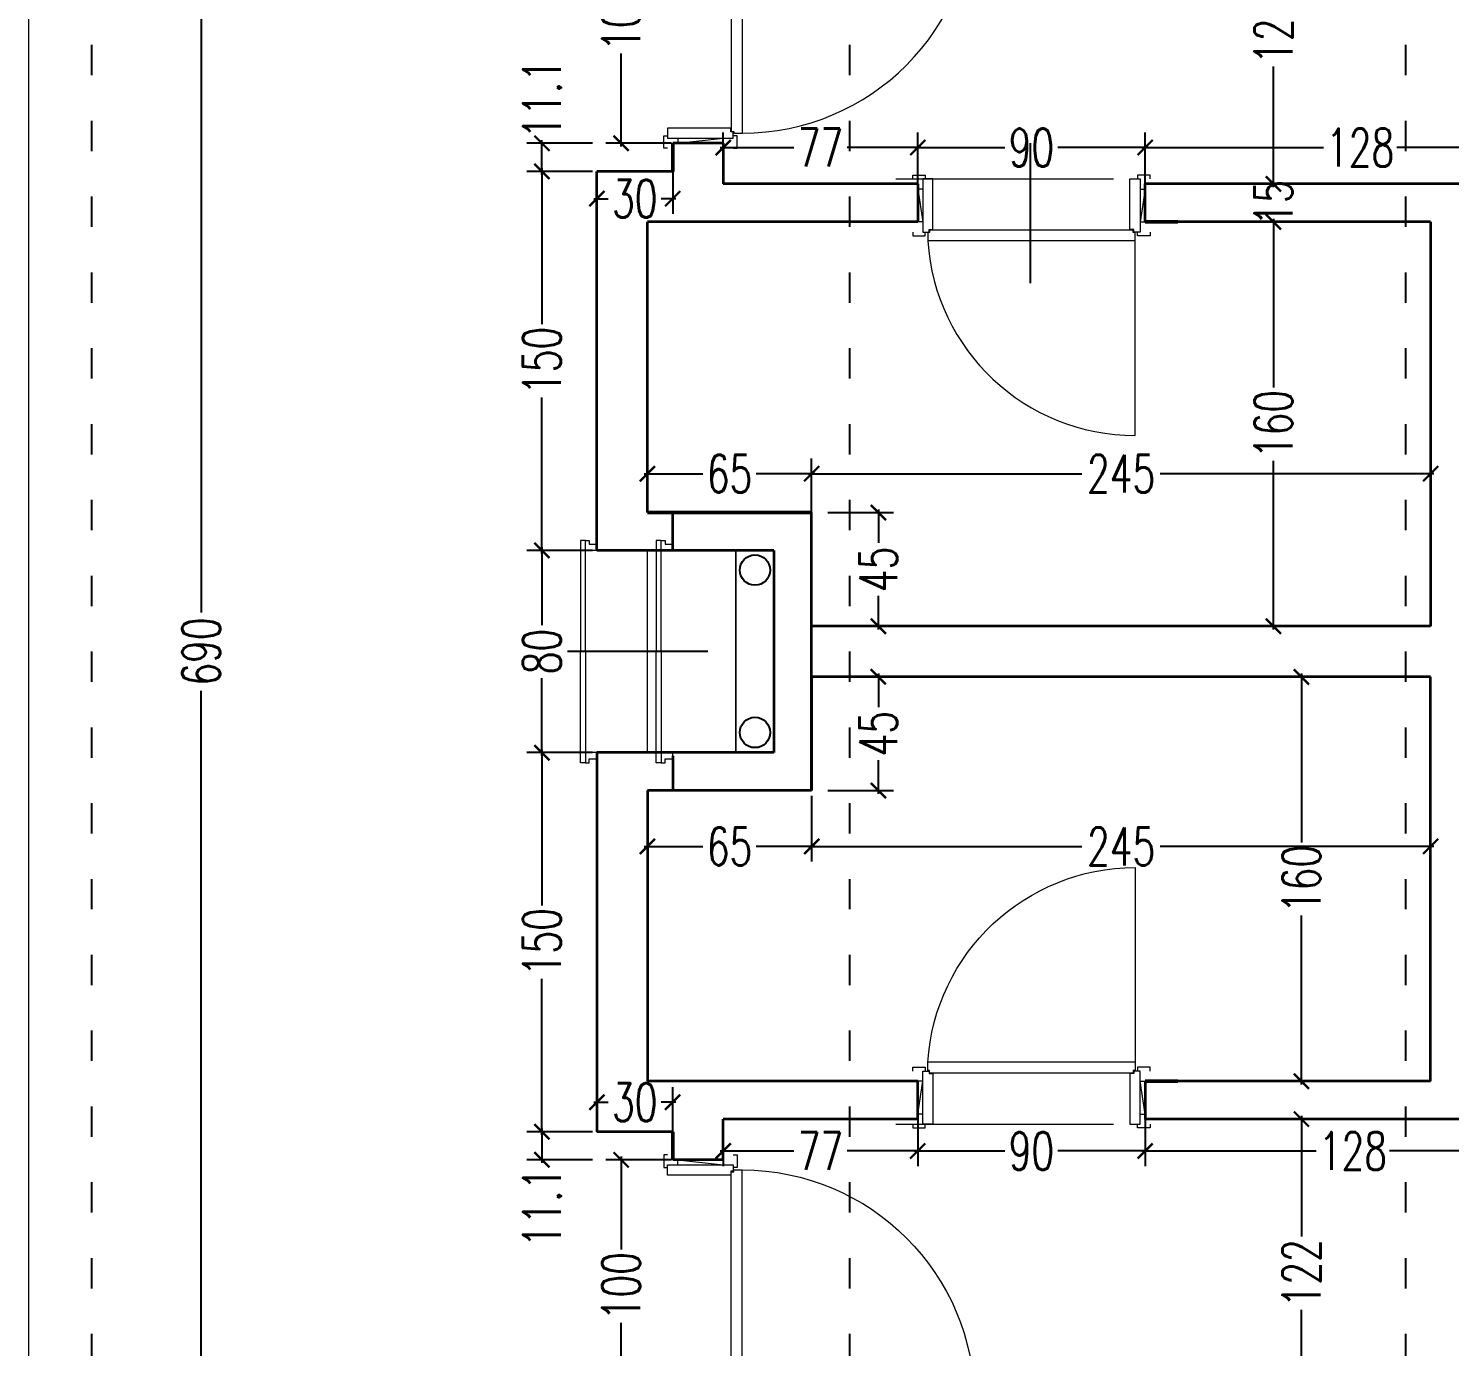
# Model space of a CAD drawing. Header units: centimetres. Extents: x -3207095 to 15275363, y -32656 to 4798027.
# Drawn here: x 688115 to 688678, y 4470707 to 4471229 of the extents above; entities that cross this region are included whole.
import ezdxf

# ---------------------------------------------------------------- set-up
doc = ezdxf.new("R2010")
doc.units = ezdxf.units.CM
doc.linetypes.add('ACAD_ISO03W100', pattern=[30, 12, -18])
doc.linetypes.add('DUZ', pattern=[500, 500])
doc.layers.get('0').update_dxf_attribs({"color": 1, "linetype": 'DUZ'})
for name, color, linetype in [('DIM', 1, 'DUZ'), ('pen.kap.olc', 205, 'Continuous'), ('TESİSAT', 57, 'Continuous')]:
    doc.layers.add(name, color=color, linetype=linetype)
for name, color, linetype, lineweight in [('DUV', 220, 'Continuous', 50), ('DUVAR', 7, 'Continuous', 35), ('iç duvar', 7, 'Continuous', 50), ('KAPEN', 151, 'Continuous', 9)]:
    doc.layers.add(name, color=color, linetype=linetype, lineweight=lineweight)
doc.styles.add('DIM', font='ROMANSTW.SHX', dxfattribs={"width": 0.7})
doc.dimstyles.new('1_100', dxfattribs={"dimtxt": 15, "dimasz": 6, "dimexe": 6, "dimexo": 0, "dimgap": 2, "dimtad": 0, "dimdec": 1, "dimzin": 11, "dimdsep": 46, "dimtxsty": 'DIM', "dimblk": 'ARCHTICK', "dimcen": 3, "dimdle": 1.25, "dimclrt": 2, "dimadec": 0, "dimazin": 0, "dimtfac": 1.25, "dimtdec": 1, "dimtix": 1, "dimtofl": 0, "dimtmove": 1, "dimatfit": 3, "dimldrblk": 'ARCHTICK', "dimfxl": 20, "dimfxlon": 1, "dimtolj": 1, "dimtzin": 0, "dimarcsym": 0})

# ---------------------------------------------------------------- blocks, each defined once
blk = doc.blocks.new('new block')
at = {"layer": 'KAPEN'}
for p, q in [((105202.0528, 48261.8596), (105202.0198, 48261.8596)), ((105202.0528, 48261.8526), (105202.0528, 48261.8596)), ((105202.0628, 48261.8526), (105202.0528, 48261.8526)), ((105202.0628, 48261.0466), (105202.0628, 48261.8526)), ((105201.2498, 48261.0396), (105202.0528, 48261.0396)), ((105202.0528, 48261.0466), (105202.0628, 48261.0466)), ((105202.0528, 48261.0396), (105202.0528, 48261.0466))]:
    blk.add_line(p, q, dxfattribs=at)
for points in [[(105202.0548, 48261.9196), (105202.0398, 48261.9196), (105202.0398, 48261.8696), (105202.0548, 48261.8696)], [(105202.2248, 48261.8796), (105202.2248, 48261.8996), (105202.0948, 48261.8796), (105202.0948, 48261.8996)], [(105202.2648, 48261.9196), (105202.2798, 48261.9196), (105202.2798, 48261.8696), (105202.2648, 48261.8696)], [(105202.0198, 48261.0396), (105202.0198, 48261.8596)], [(105202.0548, 48260.9796), (105202.0398, 48260.9796), (105202.0398, 48261.0296), (105202.0548, 48261.0296)], [(105202.2248, 48261.0196), (105202.2248, 48260.9996), (105202.0948, 48261.0196), (105202.0948, 48260.9996)], [(105202.2648, 48260.9796), (105202.2798, 48260.9796), (105202.2798, 48261.0296), (105202.2648, 48261.0296)]]:
    blk.add_lwpolyline(points, dxfattribs=at)
for points in [[(105202.0548, 48261.8796), (105202.0548, 48261.8546), (105202.0648, 48261.8546), (105202.0648, 48261.8396), (105202.2648, 48261.8396), (105202.2648, 48261.8796)], [(105202.0548, 48261.0196), (105202.0548, 48261.0446), (105202.0648, 48261.0446), (105202.0648, 48261.0596), (105202.2648, 48261.0596), (105202.2648, 48261.0196)]]:
    blk.add_lwpolyline(points, close=True, dxfattribs=at)
blk.add_arc((105202.0715, 48261.0396), 0.8216, 93.6023, 180, dxfattribs=at)
blk = doc.blocks.new('K210')
for p, q in [((0.04, 0.985), (0.04, 0.032)), ((0.96, 0.032), (0.96, 0.065)), ((0.04, 0.032), (0.047, 0.032)), ((0.047, 0.032), (0.047, 0.022)), ((0.047, 0.022), (0.953, 0.022)), ((0.953, 0.032), (0.96, 0.032)), ((0.953, 0.022), (0.953, 0.032))]:
    blk.add_line(p, q)
for points in [[(0.04, 0.065), (0.96, 0.065)], [(-0.02, 0.03), (-0.02, 0.045), (0.03, 0.045), (0.03, 0.03)], [(1.02, 0.03), (1.02, 0.045), (0.97, 0.045), (0.97, 0.03)], [(0.02, -0.19), (0, -0.19), (0.02, -0.01), (0, -0.01)], [(0.98, -0.19), (1, -0.19), (0.98, -0.01), (1, -0.01)], [(-0.02, -0.23), (-0.02, -0.245), (0.03, -0.245), (0.03, -0.23)], [(1.02, -0.23), (1.02, -0.245), (0.97, -0.245), (0.97, -0.23)]]:
    blk.add_lwpolyline(points)
for points in [[(0.02, 0.03), (0.045, 0.03), (0.045, 0.02), (0.06, 0.02), (0.06, -0.23), (0.02, -0.23)], [(0.98, 0.03), (0.955, 0.03), (0.955, 0.02), (0.94, 0.02), (0.94, -0.23), (0.98, -0.23)]]:
    blk.add_lwpolyline(points, close=True)
blk.add_arc((0.04, 0.065), 0.92, 0, 90)
blk = doc.blocks.new('_ArchTick')
at = {"color": 0, "linetype": 'ByBlock', "const_width": 0.15}
blk.add_lwpolyline([(-0.5, -0.5), (0.5, 0.5)], dxfattribs=at)
blk = doc.blocks.new('*D859')
at = {"layer": 'Defpoints', "color": 0, "linetype": 'Continuous', "lineweight": 5, "transparency": 16777216}
for p in [(688349.79, 4470780.86), (688370.2, 4470780.86), (688370.21, 4470680.86)]:
    blk.add_point(p, dxfattribs=at)
at = {"layer": 'DIM', "color": 0, "linetype": 'Continuous', "lineweight": -2, "transparency": 16777216}
for p, q in [((688369.79, 4470780.86), (688343.79, 4470780.86)), ((688349.79, 4470782.11), (688349.79, 4470745.36)), ((688349.79, 4470679.61), (688349.79, 4470716.36)), ((688369.79, 4470680.86), (688343.79, 4470680.86))]:
    blk.add_line(p, q, dxfattribs=at)
at = {"layer": 'DIM', "color": 0, "linetype": 'Continuous', "lineweight": -2, "transparency": 16777216, "xscale": 6, "yscale": 6, "zscale": 6}
for p, rotation in [((688349.79, 4470780.86), 90), ((688349.79, 4470680.86), 270)]:
    blk.add_blockref('_ArchTick', p, dxfattribs=dict(at, rotation=rotation))
at = {"layer": 'DIM', "color": 2, "linetype": 'Continuous', "lineweight": 5, "transparency": 16777216, "insert": (688349.79, 4470730.86), "char_height": 15, "attachment_point": 5, "rotation": 90, "style": 'DIM'}
blk.add_mtext('\\A1;100', dxfattribs=at)
blk = doc.blocks.new('*D860')
at = {"layer": 'Defpoints', "color": 0, "linetype": 'Continuous', "lineweight": 5, "transparency": 16777216}
for p in [(688318.44, 4470941.97), (688340.2, 4470941.97), (688340.2, 4470791.97)]:
    blk.add_point(p, dxfattribs=at)
at = {"layer": 'DIM', "color": 0, "linetype": 'Continuous', "lineweight": -2, "transparency": 16777216}
for p, q in [((688338.44, 4470941.97), (688312.44, 4470941.97)), ((688318.44, 4470943.22), (688318.44, 4470881.47)), ((688318.44, 4470790.72), (688318.44, 4470852.47)), ((688338.44, 4470791.97), (688312.44, 4470791.97))]:
    blk.add_line(p, q, dxfattribs=at)
at = {"layer": 'DIM', "color": 0, "linetype": 'Continuous', "lineweight": -2, "transparency": 16777216, "xscale": 6, "yscale": 6, "zscale": 6}
for p, rotation in [((688318.44, 4470941.97), 90), ((688318.44, 4470791.97), 270)]:
    blk.add_blockref('_ArchTick', p, dxfattribs=dict(at, rotation=rotation))
at = {"layer": 'DIM', "color": 2, "linetype": 'Continuous', "lineweight": 5, "transparency": 16777216, "insert": (688318.44, 4470866.97), "char_height": 15, "attachment_point": 5, "rotation": 90, "style": 'DIM'}
blk.add_mtext('\\A1;150', dxfattribs=at)
blk = doc.blocks.new('*D861')
at = {"layer": 'Defpoints', "color": 0, "linetype": 'Continuous', "lineweight": 5, "transparency": 16777216}
for p in [(688318.44, 4471021.97), (688340.2, 4471021.97), (688340.2, 4470941.97)]:
    blk.add_point(p, dxfattribs=at)
at = {"layer": 'DIM', "color": 0, "linetype": 'Continuous', "lineweight": -2, "transparency": 16777216}
for p, q in [((688338.44, 4471021.97), (688312.44, 4471021.97)), ((688318.44, 4471023.22), (688318.44, 4470992.47)), ((688318.44, 4470940.72), (688318.44, 4470971.47)), ((688338.44, 4470941.97), (688312.44, 4470941.97))]:
    blk.add_line(p, q, dxfattribs=at)
at = {"layer": 'DIM', "color": 0, "linetype": 'Continuous', "lineweight": -2, "transparency": 16777216, "xscale": 6, "yscale": 6, "zscale": 6}
for p, rotation in [((688318.44, 4471021.97), 90), ((688318.44, 4470941.97), 270)]:
    blk.add_blockref('_ArchTick', p, dxfattribs=dict(at, rotation=rotation))
at = {"layer": 'DIM', "color": 2, "linetype": 'Continuous', "lineweight": 5, "transparency": 16777216, "insert": (688318.44, 4470981.97), "char_height": 15, "attachment_point": 5, "rotation": 90, "style": 'DIM'}
blk.add_mtext('\\A1;80', dxfattribs=at)
blk = doc.blocks.new('*D862')
at = {"layer": 'Defpoints', "color": 0, "linetype": 'Continuous', "lineweight": 5, "transparency": 16777216}
for p in [(688318.44, 4471171.97), (688340.2, 4471171.97), (688340.2, 4471021.97)]:
    blk.add_point(p, dxfattribs=at)
at = {"layer": 'DIM', "color": 0, "linetype": 'Continuous', "lineweight": -2, "transparency": 16777216}
for p, q in [((688338.44, 4471171.97), (688312.44, 4471171.97)), ((688318.44, 4471173.22), (688318.44, 4471111.47)), ((688318.44, 4471020.72), (688318.44, 4471082.47)), ((688338.44, 4471021.97), (688312.44, 4471021.97))]:
    blk.add_line(p, q, dxfattribs=at)
at = {"layer": 'DIM', "color": 0, "linetype": 'Continuous', "lineweight": -2, "transparency": 16777216, "xscale": 6, "yscale": 6, "zscale": 6}
for p, rotation in [((688318.44, 4471171.97), 90), ((688318.44, 4471021.97), 270)]:
    blk.add_blockref('_ArchTick', p, dxfattribs=dict(at, rotation=rotation))
at = {"layer": 'DIM', "color": 2, "linetype": 'Continuous', "lineweight": 5, "transparency": 16777216, "insert": (688318.44, 4471096.97), "char_height": 15, "attachment_point": 5, "rotation": 90, "style": 'DIM'}
blk.add_mtext('\\A1;150', dxfattribs=at)
blk = doc.blocks.new('*D863')
at = {"layer": 'Defpoints', "color": 0, "linetype": 'Continuous', "lineweight": 5, "transparency": 16777216}
for p in [(688349.79, 4471283.08), (688370.2, 4471283.08), (688370.2, 4471183.08)]:
    blk.add_point(p, dxfattribs=at)
at = {"layer": 'DIM', "color": 0, "linetype": 'Continuous', "lineweight": -2, "transparency": 16777216}
for p, q in [((688369.79, 4471283.08), (688343.79, 4471283.08)), ((688349.79, 4471284.33), (688349.79, 4471247.58)), ((688349.79, 4471181.83), (688349.79, 4471218.58)), ((688369.79, 4471183.08), (688343.79, 4471183.08))]:
    blk.add_line(p, q, dxfattribs=at)
at = {"layer": 'DIM', "color": 0, "linetype": 'Continuous', "lineweight": -2, "transparency": 16777216, "xscale": 6, "yscale": 6, "zscale": 6}
for p, rotation in [((688349.79, 4471283.08), 90), ((688349.79, 4471183.08), 270)]:
    blk.add_blockref('_ArchTick', p, dxfattribs=dict(at, rotation=rotation))
at = {"layer": 'DIM', "color": 2, "linetype": 'Continuous', "lineweight": 5, "transparency": 16777216, "insert": (688349.79, 4471233.08), "char_height": 15, "attachment_point": 5, "rotation": 90, "style": 'DIM'}
blk.add_mtext('\\A1;100', dxfattribs=at)
blk = doc.blocks.new('*D865')
at = {"layer": 'Defpoints', "color": 0, "linetype": 'Continuous', "lineweight": 5, "transparency": 16777216}
for p in [(688318.44, 4471183.08), (688344.25, 4471183.08), (688344.25, 4471171.97)]:
    blk.add_point(p, dxfattribs=at)
at = {"layer": 'DIM', "color": 0, "linetype": 'Continuous', "lineweight": -2, "transparency": 16777216}
for p, q in [((688318.44, 4471170.72), (688318.44, 4471184.33)), ((688338.44, 4471183.08), (688312.44, 4471183.08)), ((688338.44, 4471171.97), (688312.44, 4471171.97))]:
    blk.add_line(p, q, dxfattribs=at)
at = {"layer": 'DIM', "color": 0, "linetype": 'Continuous', "lineweight": -2, "transparency": 16777216, "xscale": 6, "yscale": 6, "zscale": 6}
for p, rotation in [((688318.44, 4471183.08), 90), ((688318.44, 4471171.97), 270)]:
    blk.add_blockref('_ArchTick', p, dxfattribs=dict(at, rotation=rotation))
at = {"layer": 'DIM', "color": 2, "linetype": 'Continuous', "lineweight": 5, "transparency": 16777216, "insert": (688318.44, 4471200.63), "char_height": 15, "attachment_point": 5, "rotation": 90, "style": 'DIM'}
blk.add_mtext('\\A1;11.1', dxfattribs=at)
blk = doc.blocks.new('*D866')
at = {"layer": 'Defpoints', "color": 0, "linetype": 'Continuous', "lineweight": 5, "transparency": 16777216}
for p in [(688346.64, 4470791.97), (688318.44, 4470780.86), (688346.64, 4470780.86)]:
    blk.add_point(p, dxfattribs=at)
at = {"layer": 'DIM', "color": 0, "linetype": 'Continuous', "lineweight": -2, "transparency": 16777216}
for p, q in [((688338.44, 4470791.97), (688312.44, 4470791.97)), ((688318.44, 4470793.22), (688318.44, 4470779.61)), ((688338.44, 4470780.86), (688312.44, 4470780.86))]:
    blk.add_line(p, q, dxfattribs=at)
at = {"layer": 'DIM', "color": 0, "linetype": 'Continuous', "lineweight": -2, "transparency": 16777216, "xscale": 6, "yscale": 6, "zscale": 6}
for p, rotation in [((688318.44, 4470791.97), 90), ((688318.44, 4470780.86), 270)]:
    blk.add_blockref('_ArchTick', p, dxfattribs=dict(at, rotation=rotation))
at = {"layer": 'DIM', "color": 2, "linetype": 'Continuous', "lineweight": 5, "transparency": 16777216, "insert": (688318.44, 4470762.02), "char_height": 15, "attachment_point": 5, "rotation": 90, "style": 'DIM'}
blk.add_mtext('\\A1;11.1', dxfattribs=at)
blk = doc.blocks.new('*D867')
at = {"layer": 'Defpoints', "color": 0, "linetype": 'Continuous', "lineweight": 5, "transparency": 16777216}
for p in [(688340.2, 4471171.97), (688370.2, 4471171.97), (688340.2, 4471161.16)]:
    blk.add_point(p, dxfattribs=at)
at = {"layer": 'DIM', "color": 0, "linetype": 'Continuous', "lineweight": -2, "transparency": 16777216}
for p, q in [((688340.2, 4471171.97), (688340.2, 4471155.16)), ((688370.2, 4471171.97), (688370.2, 4471155.16)), ((688338.95, 4471161.16), (688344.7, 4471161.16)), ((688371.45, 4471161.16), (688365.7, 4471161.16))]:
    blk.add_line(p, q, dxfattribs=at)
at = {"layer": 'DIM', "color": 0, "linetype": 'Continuous', "lineweight": -2, "transparency": 16777216, "xscale": 6, "yscale": 6, "zscale": 6, "rotation": 180}
blk.add_blockref('_ArchTick', (688340.2, 4471161.16), dxfattribs=at)
at = {"layer": 'DIM', "color": 0, "linetype": 'Continuous', "lineweight": -2, "transparency": 16777216, "xscale": 6, "yscale": 6, "zscale": 6}
blk.add_blockref('_ArchTick', (688370.2, 4471161.16), dxfattribs=at)
at = {"layer": 'DIM', "color": 2, "linetype": 'Continuous', "lineweight": 5, "transparency": 16777216, "insert": (688355.2, 4471161.16), "char_height": 15, "attachment_point": 5, "style": 'DIM'}
blk.add_mtext('\\A1;30', dxfattribs=at)
blk = doc.blocks.new('*D787')
at = {"layer": 'Defpoints', "color": 0, "linetype": 'Continuous', "lineweight": 5, "transparency": 16777216}
for p in [(688340.2, 4470803.64), (688340.2, 4470791.97), (688370.2, 4470791.97)]:
    blk.add_point(p, dxfattribs=at)
at = {"layer": 'DIM', "color": 0, "linetype": 'Continuous', "lineweight": -2, "transparency": 16777216}
for p, q in [((688340.2, 4470791.97), (688340.2, 4470809.64)), ((688370.2, 4470791.97), (688370.2, 4470809.64)), ((688338.95, 4470803.64), (688344.7, 4470803.64)), ((688371.45, 4470803.64), (688365.7, 4470803.64))]:
    blk.add_line(p, q, dxfattribs=at)
at = {"layer": 'DIM', "color": 0, "linetype": 'Continuous', "lineweight": -2, "transparency": 16777216, "xscale": 6, "yscale": 6, "zscale": 6, "rotation": 180}
blk.add_blockref('_ArchTick', (688340.2, 4470803.64), dxfattribs=at)
at = {"layer": 'DIM', "color": 0, "linetype": 'Continuous', "lineweight": -2, "transparency": 16777216, "xscale": 6, "yscale": 6, "zscale": 6}
blk.add_blockref('_ArchTick', (688370.2, 4470803.64), dxfattribs=at)
at = {"layer": 'DIM', "color": 2, "linetype": 'Continuous', "lineweight": 5, "transparency": 16777216, "insert": (688355.2, 4470803.64), "char_height": 15, "attachment_point": 5, "style": 'DIM'}
blk.add_mtext('\\A1;30', dxfattribs=at)
blk = doc.blocks.new('*D792')
at = {"layer": 'Defpoints', "color": 0, "linetype": 'Continuous', "lineweight": 5, "transparency": 16777216}
for p in [(688624.12, 4471288.97), (688607.97, 4471166.97), (688624.12, 4471166.97)]:
    blk.add_point(p, dxfattribs=at)
at = {"layer": 'DIM', "color": 0, "linetype": 'Continuous', "lineweight": -2, "transparency": 16777216}
for p, q in [((688607.97, 4471290.22), (688607.97, 4471242.47)), ((688624.12, 4471288.97), (688601.97, 4471288.97)), ((688607.97, 4471165.72), (688607.97, 4471213.47)), ((688624.12, 4471166.97), (688601.97, 4471166.97))]:
    blk.add_line(p, q, dxfattribs=at)
at = {"layer": 'DIM', "color": 0, "linetype": 'Continuous', "lineweight": -2, "transparency": 16777216, "xscale": 6, "yscale": 6, "zscale": 6}
for p, rotation in [((688607.97, 4471288.97), 90), ((688607.97, 4471166.97), 270)]:
    blk.add_blockref('_ArchTick', p, dxfattribs=dict(at, rotation=rotation))
at = {"layer": 'DIM', "color": 2, "linetype": 'Continuous', "lineweight": 5, "transparency": 16777216, "insert": (688607.97, 4471227.97), "char_height": 15, "attachment_point": 5, "rotation": 90, "style": 'DIM'}
blk.add_mtext('\\A1;122', dxfattribs=at)
blk = doc.blocks.new('*D794')
at = {"layer": 'Defpoints', "color": 0, "linetype": 'Continuous', "lineweight": 5, "transparency": 16777216}
for p in [(688670.2, 4471052.35), (688425.2, 4471036.97), (688670.2, 4471036.97)]:
    blk.add_point(p, dxfattribs=at)
at = {"layer": 'DIM', "color": 0, "linetype": 'Continuous', "lineweight": -2, "transparency": 16777216}
for p, q in [((688425.2, 4471036.97), (688425.2, 4471058.35)), ((688670.2, 4471036.97), (688670.2, 4471058.35)), ((688423.95, 4471052.35), (688532.2, 4471052.35)), ((688671.45, 4471052.35), (688563.2, 4471052.35))]:
    blk.add_line(p, q, dxfattribs=at)
at = {"layer": 'DIM', "color": 0, "linetype": 'Continuous', "lineweight": -2, "transparency": 16777216, "xscale": 6, "yscale": 6, "zscale": 6, "rotation": 180}
blk.add_blockref('_ArchTick', (688425.2, 4471052.35), dxfattribs=at)
at = {"layer": 'DIM', "color": 0, "linetype": 'Continuous', "lineweight": -2, "transparency": 16777216, "xscale": 6, "yscale": 6, "zscale": 6}
blk.add_blockref('_ArchTick', (688670.2, 4471052.35), dxfattribs=at)
at = {"layer": 'DIM', "color": 2, "linetype": 'Continuous', "lineweight": 5, "transparency": 16777216, "insert": (688547.7, 4471052.35), "char_height": 15, "attachment_point": 5, "style": 'DIM'}
blk.add_mtext('\\A1;245', dxfattribs=at)
blk = doc.blocks.new('*D795')
at = {"layer": 'Defpoints', "color": 0, "linetype": 'Continuous', "lineweight": 5, "transparency": 16777216}
for p in [(688360.2, 4471052.35), (688360.2, 4471036.97), (688425.2, 4471036.97)]:
    blk.add_point(p, dxfattribs=at)
at = {"layer": 'DIM', "color": 0, "linetype": 'Continuous', "lineweight": -2, "transparency": 16777216}
for p, q in [((688360.2, 4471036.97), (688360.2, 4471058.35)), ((688425.2, 4471036.97), (688425.2, 4471058.35)), ((688358.95, 4471052.35), (688382.2, 4471052.35)), ((688426.45, 4471052.35), (688403.2, 4471052.35))]:
    blk.add_line(p, q, dxfattribs=at)
at = {"layer": 'DIM', "color": 0, "linetype": 'Continuous', "lineweight": -2, "transparency": 16777216, "xscale": 6, "yscale": 6, "zscale": 6, "rotation": 180}
blk.add_blockref('_ArchTick', (688360.2, 4471052.35), dxfattribs=at)
at = {"layer": 'DIM', "color": 0, "linetype": 'Continuous', "lineweight": -2, "transparency": 16777216, "xscale": 6, "yscale": 6, "zscale": 6}
blk.add_blockref('_ArchTick', (688425.2, 4471052.35), dxfattribs=at)
at = {"layer": 'DIM', "color": 2, "linetype": 'Continuous', "lineweight": 5, "transparency": 16777216, "insert": (688392.7, 4471052.35), "char_height": 15, "attachment_point": 5, "style": 'DIM'}
blk.add_mtext('\\A1;65', dxfattribs=at)
blk = doc.blocks.new('*D796')
at = {"layer": 'Defpoints', "color": 0, "linetype": 'Continuous', "lineweight": 5, "transparency": 16777216}
for p in [(688624.12, 4471166.97), (688607.97, 4471151.97), (688624.12, 4471151.97)]:
    blk.add_point(p, dxfattribs=at)
at = {"layer": 'DIM', "color": 0, "linetype": 'Continuous', "lineweight": -2, "transparency": 16777216}
for p, q in [((688607.97, 4471166.97), (688607.97, 4471172.97)), ((688624.12, 4471166.97), (688601.97, 4471166.97)), ((688624.12, 4471151.97), (688601.97, 4471151.97)), ((688607.97, 4471151.97), (688607.97, 4471145.97))]:
    blk.add_line(p, q, dxfattribs=at)
at = {"layer": 'DIM', "color": 0, "linetype": 'Continuous', "lineweight": -2, "transparency": 16777216, "xscale": 6, "yscale": 6, "zscale": 6}
for p, rotation in [((688607.97, 4471166.97), 270), ((688607.97, 4471151.97), 90)]:
    blk.add_blockref('_ArchTick', p, dxfattribs=dict(at, rotation=rotation))
at = {"layer": 'DIM', "color": 2, "linetype": 'Continuous', "lineweight": 5, "transparency": 16777216, "insert": (688607.97, 4471159.47), "char_height": 15, "attachment_point": 5, "rotation": 90, "style": 'DIM'}
blk.add_mtext('\\A1;15', dxfattribs=at)
blk = doc.blocks.new('*D798')
at = {"layer": 'Defpoints', "color": 0, "linetype": 'Continuous', "lineweight": 5, "transparency": 16777216}
for p in [(688624.12, 4471151.97), (688607.97, 4470991.97), (688610.49, 4470991.97)]:
    blk.add_point(p, dxfattribs=at)
at = {"layer": 'DIM', "color": 0, "linetype": 'Continuous', "lineweight": -2, "transparency": 16777216}
for p, q in [((688624.12, 4471151.97), (688601.97, 4471151.97)), ((688607.97, 4471153.22), (688607.97, 4471086.47)), ((688607.97, 4470990.72), (688607.97, 4471057.47)), ((688610.49, 4470991.97), (688601.97, 4470991.97))]:
    blk.add_line(p, q, dxfattribs=at)
at = {"layer": 'DIM', "color": 0, "linetype": 'Continuous', "lineweight": -2, "transparency": 16777216, "xscale": 6, "yscale": 6, "zscale": 6}
for p, rotation in [((688607.97, 4471151.97), 90), ((688607.97, 4470991.97), 270)]:
    blk.add_blockref('_ArchTick', p, dxfattribs=dict(at, rotation=rotation))
at = {"layer": 'DIM', "color": 2, "linetype": 'Continuous', "lineweight": 5, "transparency": 16777216, "insert": (688607.97, 4471071.97), "char_height": 15, "attachment_point": 5, "rotation": 90, "style": 'DIM'}
blk.add_mtext('\\A1;160', dxfattribs=at)
blk = doc.blocks.new('*D799')
at = {"layer": 'Defpoints', "color": 0, "linetype": 'Continuous', "lineweight": 5, "transparency": 16777216}
for p in [(688467.2, 4471181.39), (688390.2, 4471166.97), (688467.2, 4471166.97)]:
    blk.add_point(p, dxfattribs=at)
at = {"layer": 'DIM', "color": 0, "linetype": 'Continuous', "lineweight": -2, "transparency": 16777216}
for p, q in [((688390.2, 4471166.97), (688390.2, 4471187.39)), ((688467.2, 4471166.97), (688467.2, 4471187.39)), ((688388.95, 4471181.39), (688418.2, 4471181.39)), ((688468.45, 4471181.39), (688439.2, 4471181.39))]:
    blk.add_line(p, q, dxfattribs=at)
at = {"layer": 'DIM', "color": 0, "linetype": 'Continuous', "lineweight": -2, "transparency": 16777216, "xscale": 6, "yscale": 6, "zscale": 6, "rotation": 180}
blk.add_blockref('_ArchTick', (688390.2, 4471181.39), dxfattribs=at)
at = {"layer": 'DIM', "color": 0, "linetype": 'Continuous', "lineweight": -2, "transparency": 16777216, "xscale": 6, "yscale": 6, "zscale": 6}
blk.add_blockref('_ArchTick', (688467.2, 4471181.39), dxfattribs=at)
at = {"layer": 'DIM', "color": 2, "linetype": 'Continuous', "lineweight": 5, "transparency": 16777216, "insert": (688428.7, 4471181.39), "char_height": 15, "attachment_point": 5, "style": 'DIM'}
blk.add_mtext('\\A1;77', dxfattribs=at)
blk = doc.blocks.new('*D800')
at = {"layer": 'Defpoints', "color": 0, "linetype": 'Continuous', "lineweight": 5, "transparency": 16777216}
for p in [(688557.2, 4471181.39), (688467.2, 4471166.97), (688557.2, 4471164.97)]:
    blk.add_point(p, dxfattribs=at)
at = {"layer": 'DIM', "color": 0, "linetype": 'Continuous', "lineweight": -2, "transparency": 16777216}
for p, q in [((688467.2, 4471166.97), (688467.2, 4471187.39)), ((688557.2, 4471164.97), (688557.2, 4471187.39)), ((688465.95, 4471181.39), (688501.7, 4471181.39)), ((688558.45, 4471181.39), (688522.7, 4471181.39))]:
    blk.add_line(p, q, dxfattribs=at)
at = {"layer": 'DIM', "color": 0, "linetype": 'Continuous', "lineweight": -2, "transparency": 16777216, "xscale": 6, "yscale": 6, "zscale": 6, "rotation": 180}
blk.add_blockref('_ArchTick', (688467.2, 4471181.39), dxfattribs=at)
at = {"layer": 'DIM', "color": 0, "linetype": 'Continuous', "lineweight": -2, "transparency": 16777216, "xscale": 6, "yscale": 6, "zscale": 6}
blk.add_blockref('_ArchTick', (688557.2, 4471181.39), dxfattribs=at)
at = {"layer": 'DIM', "color": 2, "linetype": 'Continuous', "lineweight": 5, "transparency": 16777216, "insert": (688512.2, 4471181.39), "char_height": 15, "attachment_point": 5, "style": 'DIM'}
blk.add_mtext('\\A1;90', dxfattribs=at)
blk = doc.blocks.new('*D801')
at = {"layer": 'Defpoints', "color": 0, "linetype": 'Continuous', "lineweight": 5, "transparency": 16777216}
for p in [(688685.2, 4471181.39), (688557.2, 4471164.97), (688685.2, 4471164.97)]:
    blk.add_point(p, dxfattribs=at)
at = {"layer": 'DIM', "color": 0, "linetype": 'Continuous', "lineweight": -2, "transparency": 16777216}
for p, q in [((688557.2, 4471164.97), (688557.2, 4471187.39)), ((688685.2, 4471164.97), (688685.2, 4471187.39)), ((688555.95, 4471181.39), (688627.79, 4471181.39)), ((688686.45, 4471181.39), (688656.79, 4471181.39))]:
    blk.add_line(p, q, dxfattribs=at)
at = {"layer": 'DIM', "color": 0, "linetype": 'Continuous', "lineweight": -2, "transparency": 16777216, "xscale": 6, "yscale": 6, "zscale": 6, "rotation": 180}
blk.add_blockref('_ArchTick', (688557.2, 4471181.39), dxfattribs=at)
at = {"layer": 'DIM', "color": 0, "linetype": 'Continuous', "lineweight": -2, "transparency": 16777216, "xscale": 6, "yscale": 6, "zscale": 6}
blk.add_blockref('_ArchTick', (688685.2, 4471181.39), dxfattribs=at)
at = {"layer": 'DIM', "color": 2, "linetype": 'Continuous', "lineweight": 5, "transparency": 16777216, "insert": (688642.29, 4471181.39), "char_height": 15, "attachment_point": 5, "style": 'DIM'}
blk.add_mtext('\\A1;128', dxfattribs=at)
blk = doc.blocks.new('*D829')
at = {"layer": 'Defpoints', "color": 0, "linetype": 'Continuous', "lineweight": 5, "transparency": 16777216}
for p in [(688619.05, 4470796.97), (688635.2, 4470796.97), (688635.2, 4470674.97)]:
    blk.add_point(p, dxfattribs=at)
at = {"layer": 'DIM', "color": 0, "linetype": 'Continuous', "lineweight": -2, "transparency": 16777216}
for p, q in [((688635.2, 4470796.97), (688613.05, 4470796.97)), ((688619.05, 4470798.22), (688619.05, 4470750.47)), ((688619.05, 4470673.72), (688619.05, 4470721.47)), ((688635.2, 4470674.97), (688613.05, 4470674.97))]:
    blk.add_line(p, q, dxfattribs=at)
at = {"layer": 'DIM', "color": 0, "linetype": 'Continuous', "lineweight": -2, "transparency": 16777216, "xscale": 6, "yscale": 6, "zscale": 6}
for p, rotation in [((688619.05, 4470796.97), 90), ((688619.05, 4470674.97), 270)]:
    blk.add_blockref('_ArchTick', p, dxfattribs=dict(at, rotation=rotation))
at = {"layer": 'DIM', "color": 2, "linetype": 'Continuous', "lineweight": 5, "transparency": 16777216, "insert": (688619.05, 4470735.97), "char_height": 15, "attachment_point": 5, "rotation": 90, "style": 'DIM'}
blk.add_mtext('\\A1;122', dxfattribs=at)
blk = doc.blocks.new('*D830')
at = {"layer": 'Defpoints', "color": 0, "linetype": 'Continuous', "lineweight": 5, "transparency": 16777216}
for p in [(688425.2, 4470926.97), (688670.2, 4470908.2), (688425.2, 4470904.86)]:
    blk.add_point(p, dxfattribs=at)
at = {"layer": 'DIM', "color": 0, "linetype": 'Continuous', "lineweight": -2, "transparency": 16777216}
for p, q in [((688425.2, 4470924.86), (688425.2, 4470898.86)), ((688670.2, 4470908.2), (688670.2, 4470898.86)), ((688423.95, 4470904.86), (688532.2, 4470904.86)), ((688671.45, 4470904.86), (688563.2, 4470904.86))]:
    blk.add_line(p, q, dxfattribs=at)
at = {"layer": 'DIM', "color": 0, "linetype": 'Continuous', "lineweight": -2, "transparency": 16777216, "xscale": 6, "yscale": 6, "zscale": 6, "rotation": 180}
blk.add_blockref('_ArchTick', (688425.2, 4470904.86), dxfattribs=at)
at = {"layer": 'DIM', "color": 0, "linetype": 'Continuous', "lineweight": -2, "transparency": 16777216, "xscale": 6, "yscale": 6, "zscale": 6}
blk.add_blockref('_ArchTick', (688670.2, 4470904.86), dxfattribs=at)
at = {"layer": 'DIM', "color": 2, "linetype": 'Continuous', "lineweight": 5, "transparency": 16777216, "insert": (688547.7, 4470904.86), "char_height": 15, "attachment_point": 5, "style": 'DIM'}
blk.add_mtext('\\A1;245', dxfattribs=at)
blk = doc.blocks.new('*D831')
at = {"layer": 'Defpoints', "color": 0, "linetype": 'Continuous', "lineweight": 5, "transparency": 16777216}
for p in [(688425.2, 4470926.97), (688360.2, 4470920.02), (688360.2, 4470904.86)]:
    blk.add_point(p, dxfattribs=at)
at = {"layer": 'DIM', "color": 0, "linetype": 'Continuous', "lineweight": -2, "transparency": 16777216}
for p, q in [((688425.2, 4470924.86), (688425.2, 4470898.86)), ((688360.2, 4470920.02), (688360.2, 4470898.86)), ((688358.95, 4470904.86), (688382.2, 4470904.86)), ((688426.45, 4470904.86), (688403.2, 4470904.86))]:
    blk.add_line(p, q, dxfattribs=at)
at = {"layer": 'DIM', "color": 0, "linetype": 'Continuous', "lineweight": -2, "transparency": 16777216, "xscale": 6, "yscale": 6, "zscale": 6, "rotation": 180}
blk.add_blockref('_ArchTick', (688360.2, 4470904.86), dxfattribs=at)
at = {"layer": 'DIM', "color": 0, "linetype": 'Continuous', "lineweight": -2, "transparency": 16777216, "xscale": 6, "yscale": 6, "zscale": 6}
blk.add_blockref('_ArchTick', (688425.2, 4470904.86), dxfattribs=at)
at = {"layer": 'DIM', "color": 2, "linetype": 'Continuous', "lineweight": 5, "transparency": 16777216, "insert": (688392.7, 4470904.86), "char_height": 15, "attachment_point": 5, "style": 'DIM'}
blk.add_mtext('\\A1;65', dxfattribs=at)
blk = doc.blocks.new('*D832')
at = {"layer": 'Defpoints', "color": 0, "linetype": 'Continuous', "lineweight": 5, "transparency": 16777216}
for p in [(688619.05, 4470971.97), (688635.2, 4470971.97), (688635.2, 4470811.97)]:
    blk.add_point(p, dxfattribs=at)
at = {"layer": 'DIM', "color": 0, "linetype": 'Continuous', "lineweight": -2, "transparency": 16777216}
for p, q in [((688635.2, 4470971.97), (688613.05, 4470971.97)), ((688619.05, 4470973.22), (688619.05, 4470906.47)), ((688619.05, 4470810.72), (688619.05, 4470877.47)), ((688635.2, 4470811.97), (688613.05, 4470811.97))]:
    blk.add_line(p, q, dxfattribs=at)
at = {"layer": 'DIM', "color": 0, "linetype": 'Continuous', "lineweight": -2, "transparency": 16777216, "xscale": 6, "yscale": 6, "zscale": 6}
for p, rotation in [((688619.05, 4470971.97), 90), ((688619.05, 4470811.97), 270)]:
    blk.add_blockref('_ArchTick', p, dxfattribs=dict(at, rotation=rotation))
at = {"layer": 'DIM', "color": 2, "linetype": 'Continuous', "lineweight": 5, "transparency": 16777216, "insert": (688619.05, 4470891.97), "char_height": 15, "attachment_point": 5, "rotation": 90, "style": 'DIM'}
blk.add_mtext('\\A1;160', dxfattribs=at)
blk = doc.blocks.new('*D822')
at = {"layer": 'Defpoints', "color": 0, "linetype": 'Continuous', "lineweight": 5, "transparency": 16777216}
for p in [(688425.2, 4470971.97), (688425.2, 4470926.97), (688451.6, 4470926.97)]:
    blk.add_point(p, dxfattribs=at)
at = {"layer": 'DIM', "color": 0, "linetype": 'Continuous', "lineweight": -2, "transparency": 16777216}
for p, q in [((688431.6, 4470971.97), (688457.6, 4470971.97)), ((688451.6, 4470973.22), (688451.6, 4470959.97)), ((688451.6, 4470925.72), (688451.6, 4470938.97)), ((688431.6, 4470926.97), (688457.6, 4470926.97))]:
    blk.add_line(p, q, dxfattribs=at)
at = {"layer": 'DIM', "color": 0, "linetype": 'Continuous', "lineweight": -2, "transparency": 16777216, "xscale": 6, "yscale": 6, "zscale": 6}
for p, rotation in [((688451.6, 4470971.97), 90), ((688451.6, 4470926.97), 270)]:
    blk.add_blockref('_ArchTick', p, dxfattribs=dict(at, rotation=rotation))
at = {"layer": 'DIM', "color": 2, "linetype": 'Continuous', "lineweight": 5, "transparency": 16777216, "insert": (688451.6, 4470949.47), "char_height": 15, "attachment_point": 5, "rotation": 90, "style": 'DIM'}
blk.add_mtext('\\A1;45', dxfattribs=at)
blk = doc.blocks.new('*D823')
at = {"layer": 'Defpoints', "color": 0, "linetype": 'Continuous', "lineweight": 5, "transparency": 16777216}
for p in [(688425.2, 4471036.97), (688451.6, 4471036.97), (688425.2, 4470991.97)]:
    blk.add_point(p, dxfattribs=at)
at = {"layer": 'DIM', "color": 0, "linetype": 'Continuous', "lineweight": -2, "transparency": 16777216}
for p, q in [((688431.6, 4471036.97), (688457.6, 4471036.97)), ((688451.6, 4471038.22), (688451.6, 4471024.97)), ((688451.6, 4470990.72), (688451.6, 4471003.97)), ((688431.6, 4470991.97), (688457.6, 4470991.97))]:
    blk.add_line(p, q, dxfattribs=at)
at = {"layer": 'DIM', "color": 0, "linetype": 'Continuous', "lineweight": -2, "transparency": 16777216, "xscale": 6, "yscale": 6, "zscale": 6}
for p, rotation in [((688451.6, 4471036.97), 90), ((688451.6, 4470991.97), 270)]:
    blk.add_blockref('_ArchTick', p, dxfattribs=dict(at, rotation=rotation))
at = {"layer": 'DIM', "color": 2, "linetype": 'Continuous', "lineweight": 5, "transparency": 16777216, "insert": (688451.6, 4471014.47), "char_height": 15, "attachment_point": 5, "rotation": 90, "style": 'DIM'}
blk.add_mtext('\\A1;45', dxfattribs=at)
blk = doc.blocks.new('*D817')
at = {"layer": 'Defpoints', "color": 0, "linetype": 'Continuous', "lineweight": 5, "transparency": 16777216}
for p in [(688467.2, 4470796.97), (688390.2, 4470792.96), (688467.2, 4470784.36)]:
    blk.add_point(p, dxfattribs=at)
at = {"layer": 'DIM', "color": 0, "linetype": 'Continuous', "lineweight": -2, "transparency": 16777216}
for p, q in [((688467.2, 4470796.97), (688467.2, 4470778.36)), ((688390.2, 4470792.96), (688390.2, 4470778.36)), ((688388.95, 4470784.36), (688418.2, 4470784.36)), ((688468.45, 4470784.36), (688439.2, 4470784.36))]:
    blk.add_line(p, q, dxfattribs=at)
at = {"layer": 'DIM', "color": 0, "linetype": 'Continuous', "lineweight": -2, "transparency": 16777216, "xscale": 6, "yscale": 6, "zscale": 6, "rotation": 180}
blk.add_blockref('_ArchTick', (688390.2, 4470784.36), dxfattribs=at)
at = {"layer": 'DIM', "color": 0, "linetype": 'Continuous', "lineweight": -2, "transparency": 16777216, "xscale": 6, "yscale": 6, "zscale": 6}
blk.add_blockref('_ArchTick', (688467.2, 4470784.36), dxfattribs=at)
at = {"layer": 'DIM', "color": 2, "linetype": 'Continuous', "lineweight": 5, "transparency": 16777216, "insert": (688428.7, 4470784.36), "char_height": 15, "attachment_point": 5, "style": 'DIM'}
blk.add_mtext('\\A1;77', dxfattribs=at)
blk = doc.blocks.new('*D818')
at = {"layer": 'Defpoints', "color": 0, "linetype": 'Continuous', "lineweight": 5, "transparency": 16777216}
for p in [(688467.2, 4470796.97), (688557.2, 4470796.97), (688557.2, 4470784.36)]:
    blk.add_point(p, dxfattribs=at)
at = {"layer": 'DIM', "color": 0, "linetype": 'Continuous', "lineweight": -2, "transparency": 16777216}
for p, q in [((688467.2, 4470796.97), (688467.2, 4470778.36)), ((688557.2, 4470796.97), (688557.2, 4470778.36)), ((688465.95, 4470784.36), (688501.7, 4470784.36)), ((688558.45, 4470784.36), (688522.7, 4470784.36))]:
    blk.add_line(p, q, dxfattribs=at)
at = {"layer": 'DIM', "color": 0, "linetype": 'Continuous', "lineweight": -2, "transparency": 16777216, "xscale": 6, "yscale": 6, "zscale": 6, "rotation": 180}
blk.add_blockref('_ArchTick', (688467.2, 4470784.36), dxfattribs=at)
at = {"layer": 'DIM', "color": 0, "linetype": 'Continuous', "lineweight": -2, "transparency": 16777216, "xscale": 6, "yscale": 6, "zscale": 6}
blk.add_blockref('_ArchTick', (688557.2, 4470784.36), dxfattribs=at)
at = {"layer": 'DIM', "color": 2, "linetype": 'Continuous', "lineweight": 5, "transparency": 16777216, "insert": (688512.2, 4470784.36), "char_height": 15, "attachment_point": 5, "style": 'DIM'}
blk.add_mtext('\\A1;90', dxfattribs=at)
blk = doc.blocks.new('*D819')
at = {"layer": 'Defpoints', "color": 0, "linetype": 'Continuous', "lineweight": 5, "transparency": 16777216}
for p in [(688557.2, 4470796.97), (688685.2, 4470796.97), (688685.2, 4470784.36)]:
    blk.add_point(p, dxfattribs=at)
at = {"layer": 'DIM', "color": 0, "linetype": 'Continuous', "lineweight": -2, "transparency": 16777216}
for p, q in [((688557.2, 4470796.97), (688557.2, 4470778.36)), ((688685.2, 4470796.97), (688685.2, 4470778.36)), ((688555.95, 4470784.36), (688624.95, 4470784.36)), ((688686.45, 4470784.36), (688653.95, 4470784.36))]:
    blk.add_line(p, q, dxfattribs=at)
at = {"layer": 'DIM', "color": 0, "linetype": 'Continuous', "lineweight": -2, "transparency": 16777216, "xscale": 6, "yscale": 6, "zscale": 6, "rotation": 180}
blk.add_blockref('_ArchTick', (688557.2, 4470784.36), dxfattribs=at)
at = {"layer": 'DIM', "color": 0, "linetype": 'Continuous', "lineweight": -2, "transparency": 16777216, "xscale": 6, "yscale": 6, "zscale": 6}
blk.add_blockref('_ArchTick', (688685.2, 4470784.36), dxfattribs=at)
at = {"layer": 'DIM', "color": 2, "linetype": 'Continuous', "lineweight": 5, "transparency": 16777216, "insert": (688639.45, 4470784.36), "char_height": 15, "attachment_point": 5, "style": 'DIM'}
blk.add_mtext('\\A1;128', dxfattribs=at)
blk = doc.blocks.new('*D952')
at = {"layer": 'Defpoints', "color": 0, "linetype": 'Continuous', "lineweight": 5, "transparency": 16777216}
for p in [(688165.2, 4471326.97), (688165.2, 4470636.97), (688183.59, 4470636.97)]:
    blk.add_point(p, dxfattribs=at)
at = {"layer": 'DIM', "color": 0, "linetype": 'Continuous', "lineweight": -2, "transparency": 16777216}
for p, q in [((688165.2, 4471326.97), (688189.59, 4471326.97)), ((688183.59, 4471328.22), (688183.59, 4470997.47)), ((688183.59, 4470635.72), (688183.59, 4470966.47)), ((688165.2, 4470636.97), (688189.59, 4470636.97))]:
    blk.add_line(p, q, dxfattribs=at)
at = {"layer": 'DIM', "color": 0, "linetype": 'Continuous', "lineweight": -2, "transparency": 16777216, "xscale": 6, "yscale": 6, "zscale": 6}
for p, rotation in [((688183.59, 4471326.97), 90), ((688183.59, 4470636.97), 270)]:
    blk.add_blockref('_ArchTick', p, dxfattribs=dict(at, rotation=rotation))
at = {"layer": 'DIM', "color": 2, "linetype": 'Continuous', "lineweight": 5, "transparency": 16777216, "insert": (688183.59, 4470981.97), "char_height": 15, "attachment_point": 5, "rotation": 90, "style": 'DIM'}
blk.add_mtext('\\A1;690', dxfattribs=at)

msp = doc.modelspace()

# ---------------------------------------------------------------- linework, layer by layer
at = {"color": 232, "linetype": 'ACAD_ISO03W100'}
for p, q in [((688140.2, 4472511.97), (688140.2, 4469381.97)), ((688440.2, 4472511.97), (688440.2, 4469381.97)), ((688660.2, 4472511.97), (688660.2, 4469381.97))]:
    msp.add_line(p, q, dxfattribs=at)
at = {"layer": 'DUV'}
for p, q in [((688370.2, 4471183.08), (688370.2, 4471171.97)), ((688570.2, 4471151.97), (688557.2, 4471151.97)), ((688425.2, 4471036.97), (688360.2, 4471036.97)), ((688570.2, 4470811.97), (688557.2, 4470811.97)), ((688370.2, 4470780.86), (688370.2, 4470791.97))]:
    msp.add_line(p, q, dxfattribs=at)
at = {"layer": 'DUVAR'}
for p, q in [((688370.2, 4471171.97), (688370.2, 4471183.08)), ((688390.2, 4471183.08), (688370.2, 4471183.08)), ((688390.2, 4471183.08), (688390.2, 4471166.97)), ((688370.2, 4471171.97), (688340.2, 4471171.97)), ((688340.2, 4471021.97), (688340.2, 4471171.97)), ((688467.2, 4471166.97), (688390.2, 4471166.97)), ((688467.2, 4471166.97), (688467.2, 4471151.97)), ((688557.2, 4471151.97), (688557.2, 4471166.97)), ((688685.2, 4471166.97), (688557.2, 4471166.97)), ((688467.2, 4471151.97), (688360.2, 4471151.97)), ((688360.2, 4471036.97), (688360.2, 4471151.97)), ((688670.2, 4471151.97), (688557.2, 4471151.97)), ((688670.2, 4471151.97), (688670.2, 4470991.97)), ((688425.2, 4471036.97), (688360.2, 4471036.97)), ((688425.2, 4471036.97), (688370.2, 4471036.97)), ((688370.2, 4471021.97), (688370.2, 4471036.97)), ((688425.2, 4470926.97), (688425.2, 4471036.97)), ((688425.2, 4470991.97), (688425.2, 4471036.97)), ((688410.2, 4471021.97), (688340.2, 4471021.97)), ((688410.2, 4471021.97), (688370.2, 4471021.97)), ((688410.2, 4471021.97), (688410.2, 4470941.97)), ((688410.2, 4471021.97), (688410.2, 4470941.97)), ((688670.2, 4470991.97), (688425.2, 4470991.97)), ((688670.2, 4470971.97), (688425.2, 4470971.97)), ((688425.2, 4470971.97), (688425.2, 4470926.97)), ((688670.2, 4470811.97), (688670.2, 4470971.97)), ((688340.2, 4470941.97), (688340.2, 4470791.97)), ((688410.2, 4470941.97), (688340.2, 4470941.97)), ((688410.2, 4470941.97), (688370.2, 4470941.97)), ((688370.2, 4470940.72), (688370.2, 4470926.97)), ((688360.2, 4470926.97), (688360.2, 4470811.97)), ((688425.2, 4470926.97), (688360.2, 4470926.97)), ((688425.2, 4470926.97), (688370.2, 4470926.97)), ((688467.2, 4470811.97), (688360.2, 4470811.97)), ((688467.2, 4470796.97), (688467.2, 4470811.97)), ((688557.2, 4470811.97), (688557.2, 4470796.97)), ((688670.2, 4470811.97), (688557.2, 4470811.97)), ((688467.2, 4470796.97), (688390.2, 4470796.97)), ((688390.2, 4470780.86), (688390.2, 4470796.97)), ((688685.2, 4470796.97), (688557.2, 4470796.97)), ((688370.2, 4470791.97), (688340.2, 4470791.97)), ((688370.2, 4470791.97), (688370.2, 4470780.86)), ((688390.2, 4470780.86), (688370.2, 4470780.86))]:
    msp.add_line(p, q, dxfattribs=at)
at = {"layer": 'iç duvar', "color": 252, "linetype": 'Continuous', "lineweight": 5, "true_color": 0x939598}
msp.add_line((688115.2, 4471326.97), (688115.2, 4470636.97), dxfattribs=at)
at = {"layer": 'iç duvar', "color": 7, "lineweight": 18}
msp.add_line((688395.25, 4471021.97), (688395.25, 4470941.97), dxfattribs=at)
at = {"layer": 'KAPEN'}
for p, q in [((688458.46, 4471168.97), (688544.66, 4471168.97)), ((688360.2, 4470941.97), (688360.2, 4471021.97)), ((688395.25, 4470941.97), (688395.25, 4471021.97)), ((688458.46, 4470794.97), (688544.66, 4470794.97))]:
    msp.add_line(p, q, dxfattribs=at)
for points in [[(688335.7, 4470981.97), (688335.7, 4471025.97), (688333.7, 4471025.97), (688333.7, 4470981.97)], [(688365.7, 4470981.97), (688365.7, 4471025.97), (688363.7, 4471025.97), (688363.7, 4470981.97)], [(688335.7, 4470981.97), (688335.7, 4470937.97), (688333.7, 4470937.97), (688333.7, 4470981.97)], [(688365.7, 4470981.97), (688365.7, 4470937.97), (688363.7, 4470937.97), (688363.7, 4470981.97)]]:
    msp.add_lwpolyline(points, dxfattribs=at)
for points in [[(688335.7, 4471021.97), (688335.7, 4471025.97), (688337.2, 4471025.97), (688337.2, 4471024.47), (688340.2, 4471024.47), (688340.2, 4471021.97), (688335.7, 4471021.97)], [(688335.7, 4471021.97), (688335.7, 4471025.97), (688337.2, 4471025.97), (688337.2, 4471024.47), (688340.2, 4471024.47), (688340.2, 4471021.97), (688335.7, 4471021.97)], [(688365.7, 4471021.97), (688365.7, 4471025.97), (688367.2, 4471025.97), (688367.2, 4471024.47), (688370.2, 4471024.47), (688370.2, 4471021.97), (688365.7, 4471021.97)], [(688365.7, 4471021.97), (688365.7, 4471025.97), (688367.2, 4471025.97), (688367.2, 4471024.47), (688370.2, 4471024.47), (688370.2, 4471021.97), (688365.7, 4471021.97)], [(688335.7, 4470941.97), (688335.7, 4470937.97), (688337.2, 4470937.97), (688337.2, 4470939.47), (688340.2, 4470939.47), (688340.2, 4470941.97), (688335.7, 4470941.97)], [(688365.7, 4470941.97), (688365.7, 4470937.97), (688367.2, 4470937.97), (688367.2, 4470939.47), (688370.2, 4470939.47), (688370.2, 4470941.97), (688365.7, 4470941.97)]]:
    msp.add_lwpolyline(points, close=True, dxfattribs=at)
at = {"layer": 'pen.kap.olc'}
for points in [[(688511.89, 4471127.69), (688511.89, 4471183.06)], [(688384.18, 4470981.97), (688328.6, 4470981.97)]]:
    msp.add_lwpolyline(points, dxfattribs=at)
at = {"layer": 'TESİSAT', "color": 8}
for centre in [(688402.77, 4471014.2), (688402.77, 4471014.2), (688402.77, 4470949.94), (688402.77, 4470949.94)]:
    msp.add_circle(centre, 6, dxfattribs=at)

# ---------------------------------------------------------------- block references
at = {"yscale": 100, "zscale": 100}
for p, xscale, rotation in [((5514657.16, -6049057.52), 100, 90.00000000000001), ((5514657.16, 14991021.45), -100, 90)]:
    msp.add_blockref('new block', p, dxfattribs=dict(at, xscale=xscale, rotation=rotation))
at = {"layer": 'KAPEN', "yscale": 100, "zscale": 100, "rotation": 270}
for p, xscale in [((688391.2, 4471283.08), 100), ((688391.2, 4470680.85), -100)]:
    msp.add_blockref('K210', p, dxfattribs=dict(at, xscale=xscale))

# ---------------------------------------------------------------- dimensions: what is measured, and where the dimension line sits
at = {"layer": 'DIM', "linetype": 'Continuous', "lineweight": 5}
for base, p1, p2, angle, picture, middle in [((688183.59, 4470636.97), (688165.2, 4471326.97), (688165.2, 4470636.97), 90, '*D952', (688183.59, 4470981.97)), ((688607.97, 4471166.97), (688624.12, 4471288.97), (688624.12, 4471166.97), 90, '*D792', (688607.97, 4471227.97)), ((688349.79, 4471283.08), (688370.2, 4471183.08), (688370.2, 4471283.08), 90, '*D863', (688349.79, 4471233.08)), ((688467.2, 4471181.39), (688390.2, 4471166.97), (688467.2, 4471166.97), 180, '*D799', (688428.7, 4471181.39)), ((688557.2, 4471181.39), (688467.2, 4471166.97), (688557.2, 4471164.97), 180, '*D800', (688512.2, 4471181.39)), ((688318.44, 4471171.97), (688340.2, 4471021.97), (688340.2, 4471171.97), 90, '*D862', (688318.44, 4471096.97)), ((688340.2, 4471161.16), (688370.2, 4471171.97), (688340.2, 4471171.97), 180, '*D867', (688355.2, 4471161.16)), ((688607.97, 4471151.97), (688624.12, 4471166.97), (688624.12, 4471151.97), 90, '*D796', (688607.97, 4471159.47)), ((688607.97, 4470991.97), (688624.12, 4471151.97), (688610.49, 4470991.97), 90, '*D798', (688607.97, 4471071.97)), ((688360.2, 4471052.35), (688425.2, 4471036.97), (688360.2, 4471036.97), 180, '*D795', (688392.7, 4471052.35)), ((688670.2, 4471052.35), (688425.2, 4471036.97), (688670.2, 4471036.97), 180, '*D794', (688547.7, 4471052.35)), ((688451.6, 4471036.97), (688425.2, 4470991.97), (688425.2, 4471036.97), 90, '*D823', (688451.6, 4471014.47)), ((688318.44, 4471021.97), (688340.2, 4470941.97), (688340.2, 4471021.97), 90, '*D861', (688318.44, 4470981.97)), ((688451.6, 4470926.97), (688425.2, 4470971.97), (688425.2, 4470926.97), 90, '*D822', (688451.6, 4470949.47)), ((688619.05, 4470971.97), (688635.2, 4470811.97), (688635.2, 4470971.97), 90, '*D832', (688619.05, 4470891.97)), ((688318.44, 4470941.97), (688340.2, 4470791.97), (688340.2, 4470941.97), 90, '*D860', (688318.44, 4470866.97)), ((688360.2, 4470904.86), (688425.2, 4470926.97), (688360.2, 4470920.02), 180, '*D831', (688392.7, 4470904.86)), ((688425.2, 4470904.86), (688670.2, 4470908.2), (688425.2, 4470926.97), 180, '*D830', (688547.7, 4470904.86)), ((688340.2, 4470803.64), (688370.2, 4470791.97), (688340.2, 4470791.97), 180, '*D787', (688355.2, 4470803.64)), ((688467.2, 4470784.36), (688390.2, 4470792.96), (688467.2, 4470796.97), 180, '*D817', (688428.7, 4470784.36)), ((688557.2, 4470784.36), (688467.2, 4470796.97), (688557.2, 4470796.97), 180, '*D818', (688512.2, 4470784.36)), ((688619.05, 4470796.97), (688635.2, 4470674.97), (688635.2, 4470796.97), 90, '*D829', (688619.05, 4470735.97)), ((688349.79, 4470780.86), (688370.21, 4470680.86), (688370.2, 4470780.86), 90, '*D859', (688349.79, 4470730.86))]:
    dim = msp.add_linear_dim(base=base, p1=p1, p2=p2, angle=angle, dimstyle='1_100', dxfattribs=at)
    dim.commit()
    dim.dimension.update_dxf_attribs({"geometry": picture, "text_midpoint": middle})
for base, p1, p2, angle, picture, middle in [((688318.44, 4471183.08), (688344.25, 4471171.97), (688344.25, 4471183.08), 90, '*D865', (688318.44, 4471200.63)), ((688685.2, 4471181.39), (688557.2, 4471164.97), (688685.2, 4471164.97), 180, '*D801', (688642.29, 4471181.39)), ((688318.44, 4470780.86), (688346.64, 4470791.97), (688346.64, 4470780.86), 90, '*D866', (688318.44, 4470762.02)), ((688685.2, 4470784.36), (688557.2, 4470796.97), (688685.2, 4470796.97), 180, '*D819', (688639.45, 4470784.36))]:
    dim = msp.add_linear_dim(base=base, p1=p1, p2=p2, angle=angle, dimstyle='1_100', dxfattribs=at)
    dim.commit()
    dim.dimension.update_dxf_attribs({"geometry": picture, "text_midpoint": middle, "dimtype": 160})

doc.saveas('drawing.dxf')
